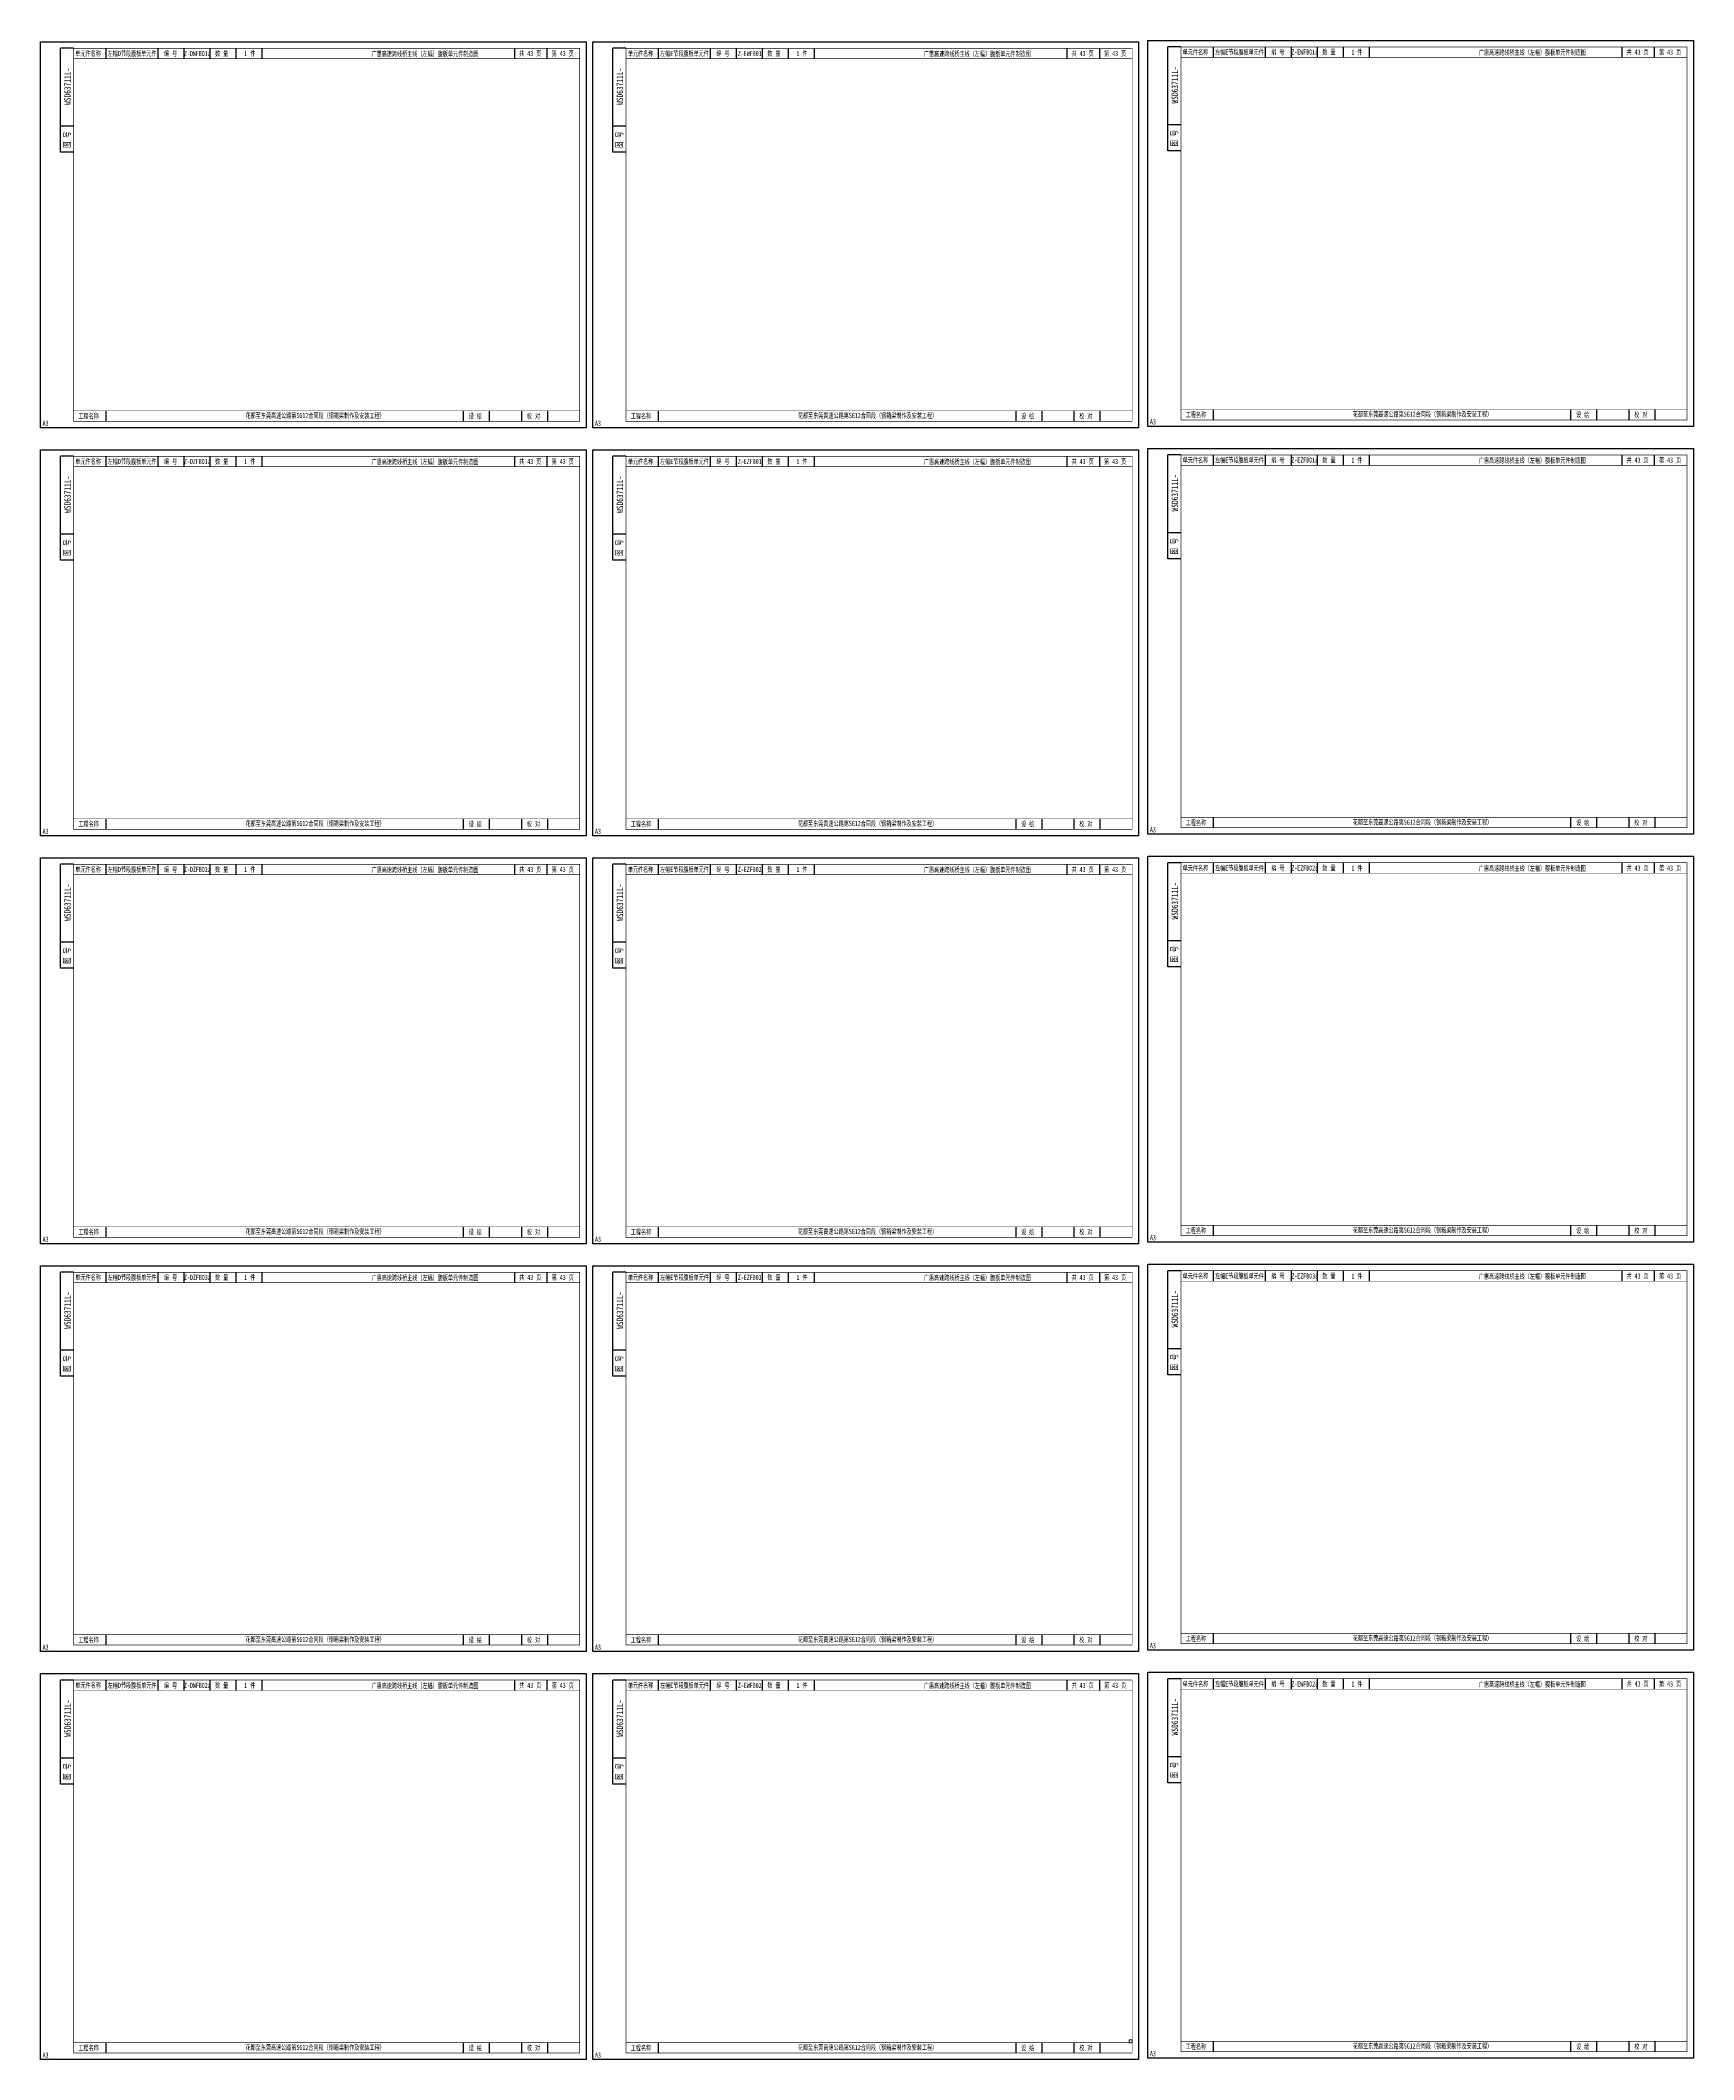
# Model space of a CAD drawing. Extents: x 1629247 to 2251351, y -601856 to -65897.
# Drawn here: x 1788539 to 1845778, y -462080 to -392161 of the extents above; entities that cross this region are included whole.
import ezdxf
from ezdxf.enums import TextEntityAlignment as Align

# ---------------------------------------------------------------- set-up
doc = ezdxf.new("R2010")
doc.units = 0
doc.header["$LTSCALE"] = 2
doc.header["$MEASUREMENT"] = 0
doc.layers.add('A3', color=7, linetype='CONTINUOUS')
doc.layers.add('标注层', color=3, linetype='CONTINUOUS', lineweight=13)
doc.styles.add('仿宋', font='仿宋_GB2312_1.ttf', dxfattribs={"width": 0.7})

msp = doc.modelspace()

# ---------------------------------------------------------------- linework, layer by layer
at = {"layer": 'A3'}
for p, q in [((1789238.5, -396034.2), (1789238.5, -392434.2)), ((1789688.5, -392434.2), (1789238.5, -392434.2)), ((1790813.5, -392794.2), (1790813.5, -392434.2)), ((1792613.5, -392794.2), (1792613.5, -392434.2)), ((1793513.5, -392794.2), (1793513.5, -392434.2)), ((1794413.5, -392794.2), (1794413.5, -392434.2)), ((1795313.5, -392794.2), (1795313.5, -392434.2)), ((1796213.5, -392794.2), (1796213.5, -392434.2)), ((1804963.8, -392794.2), (1804963.8, -392434.2)), ((1806088.8, -392794.2), (1806088.8, -392434.2)), ((1808363.5, -396034.2), (1808363.5, -392434.2)), ((1808813.5, -392434.2), (1808363.5, -392434.2)), ((1809938.5, -392794.2), (1809938.5, -392434.2)), ((1811738.5, -392794.2), (1811738.5, -392434.2)), ((1812638.5, -392794.2), (1812638.5, -392434.2)), ((1813538.5, -392794.2), (1813538.5, -392434.2)), ((1814438.5, -392794.2), (1814438.5, -392434.2)), ((1815338.5, -392794.2), (1815338.5, -392434.2)), ((1824088.8, -392794.2), (1824088.8, -392434.2)), ((1825213.8, -392794.2), (1825213.8, -392434.2)), ((1827577.5, -395985.5), (1827577.5, -392385.5)), ((1828027.5, -392385.5), (1827577.5, -392385.5)), ((1829152.5, -392745.5), (1829152.5, -392385.5)), ((1830952.5, -392745.5), (1830952.5, -392385.5)), ((1831852.5, -392745.5), (1831852.5, -392385.5)), ((1832752.5, -392745.5), (1832752.5, -392385.5)), ((1833652.5, -392745.5), (1833652.5, -392385.5)), ((1834552.5, -392745.5), (1834552.5, -392385.5)), ((1843302.7, -392745.5), (1843302.7, -392385.5)), ((1844427.7, -392745.5), (1844427.7, -392385.5)), ((1789688.5, -395134.2), (1789238.5, -395134.2)), ((1808813.5, -395134.2), (1808363.5, -395134.2)), ((1828027.5, -395085.5), (1827577.5, -395085.5)), ((1789688.5, -396034.2), (1789238.5, -396034.2)), ((1808813.5, -396034.2), (1808363.5, -396034.2)), ((1828027.5, -395985.5), (1827577.5, -395985.5)), ((1790813.5, -405349.2), (1790813.5, -404989.2)), ((1803193, -405349.2), (1803193, -404989.2)), ((1804093, -405349.2), (1804093, -404989.2)), ((1805207.3, -405349.2), (1805207.3, -404989.2)), ((1806107.3, -405349.2), (1806107.3, -404989.2)), ((1809938.5, -405349.2), (1809938.5, -404989.2)), ((1822318, -405349.2), (1822318, -404989.2)), ((1823218, -405349.2), (1823218, -404989.2)), ((1824332.3, -405349.2), (1824332.3, -404989.2)), ((1825232.3, -405349.2), (1825232.3, -404989.2)), ((1829152.5, -405300.5), (1829152.5, -404940.5)), ((1841531.9, -405300.5), (1841531.9, -404940.5)), ((1842431.9, -405300.5), (1842431.9, -404940.5)), ((1843546.2, -405300.5), (1843546.2, -404940.5)), ((1844446.2, -405300.5), (1844446.2, -404940.5)), ((1789238.5, -410160.7), (1789238.5, -406560.7)), ((1789688.5, -406560.7), (1789238.5, -406560.7)), ((1790813.5, -406920.7), (1790813.5, -406560.7)), ((1792613.5, -406920.7), (1792613.5, -406560.7)), ((1793513.5, -406920.7), (1793513.5, -406560.7)), ((1794413.5, -406920.7), (1794413.5, -406560.7)), ((1795313.5, -406920.7), (1795313.5, -406560.7)), ((1796213.5, -406920.7), (1796213.5, -406560.7)), ((1804963.8, -406920.7), (1804963.8, -406560.7)), ((1806088.8, -406920.7), (1806088.8, -406560.7)), ((1808363.5, -410160.7), (1808363.5, -406560.7)), ((1808813.5, -406560.7), (1808363.5, -406560.7)), ((1809938.5, -406920.7), (1809938.5, -406560.7)), ((1811738.5, -406920.7), (1811738.5, -406560.7)), ((1812638.5, -406920.7), (1812638.5, -406560.7)), ((1813538.5, -406920.7), (1813538.5, -406560.7)), ((1814438.5, -406920.7), (1814438.5, -406560.7)), ((1815338.5, -406920.7), (1815338.5, -406560.7)), ((1824088.8, -406920.7), (1824088.8, -406560.7)), ((1825213.8, -406920.7), (1825213.8, -406560.7)), ((1827577.5, -410112.1), (1827577.5, -406512.1)), ((1828027.5, -406512.1), (1827577.5, -406512.1)), ((1829152.5, -406872.1), (1829152.5, -406512.1)), ((1830952.5, -406872.1), (1830952.5, -406512.1)), ((1831852.5, -406872.1), (1831852.5, -406512.1)), ((1832752.5, -406872.1), (1832752.5, -406512.1)), ((1833652.5, -406872.1), (1833652.5, -406512.1)), ((1834552.5, -406872.1), (1834552.5, -406512.1)), ((1843302.7, -406872.1), (1843302.7, -406512.1)), ((1844427.7, -406872.1), (1844427.7, -406512.1)), ((1789688.5, -409260.7), (1789238.5, -409260.7)), ((1808813.5, -409260.7), (1808363.5, -409260.7)), ((1828027.5, -409212.1), (1827577.5, -409212.1)), ((1789688.5, -410160.7), (1789238.5, -410160.7)), ((1808813.5, -410160.7), (1808363.5, -410160.7)), ((1828027.5, -410112.1), (1827577.5, -410112.1)), ((1790813.5, -419475.7), (1790813.5, -419115.7)), ((1803193, -419475.7), (1803193, -419115.7)), ((1804093, -419475.7), (1804093, -419115.7)), ((1805207.3, -419475.7), (1805207.3, -419115.7)), ((1806107.3, -419475.7), (1806107.3, -419115.7)), ((1809938.5, -419475.7), (1809938.5, -419115.7)), ((1822318, -419475.7), (1822318, -419115.7)), ((1823218, -419475.7), (1823218, -419115.7)), ((1824332.3, -419475.7), (1824332.3, -419115.7)), ((1825232.3, -419475.7), (1825232.3, -419115.7)), ((1829152.5, -419427.1), (1829152.5, -419067.1)), ((1841531.9, -419427.1), (1841531.9, -419067.1)), ((1842431.9, -419427.1), (1842431.9, -419067.1)), ((1843546.2, -419427.1), (1843546.2, -419067.1)), ((1844446.2, -419427.1), (1844446.2, -419067.1)), ((1789238.5, -424287.3), (1789238.5, -420687.3)), ((1789688.5, -420687.3), (1789238.5, -420687.3)), ((1790813.5, -421047.3), (1790813.5, -420687.3)), ((1792613.5, -421047.3), (1792613.5, -420687.3)), ((1793513.5, -421047.3), (1793513.5, -420687.3)), ((1794413.5, -421047.3), (1794413.5, -420687.3)), ((1795313.5, -421047.3), (1795313.5, -420687.3)), ((1796213.5, -421047.3), (1796213.5, -420687.3)), ((1804963.8, -421047.3), (1804963.8, -420687.3)), ((1806088.8, -421047.3), (1806088.8, -420687.3)), ((1808363.5, -424287.3), (1808363.5, -420687.3)), ((1808813.5, -420687.3), (1808363.5, -420687.3)), ((1809938.5, -421047.3), (1809938.5, -420687.3)), ((1811738.5, -421047.3), (1811738.5, -420687.3)), ((1812638.5, -421047.3), (1812638.5, -420687.3)), ((1813538.5, -421047.3), (1813538.5, -420687.3)), ((1814438.5, -421047.3), (1814438.5, -420687.3)), ((1815338.5, -421047.3), (1815338.5, -420687.3)), ((1824088.8, -421047.3), (1824088.8, -420687.3)), ((1825213.8, -421047.3), (1825213.8, -420687.3)), ((1827577.5, -424238.7), (1827577.5, -420638.7)), ((1828027.5, -420638.7), (1827577.5, -420638.7)), ((1829152.5, -420998.7), (1829152.5, -420638.7)), ((1830952.5, -420998.7), (1830952.5, -420638.7)), ((1831852.5, -420998.7), (1831852.5, -420638.7)), ((1832752.5, -420998.7), (1832752.5, -420638.7)), ((1833652.5, -420998.7), (1833652.5, -420638.7)), ((1834552.5, -420998.7), (1834552.5, -420638.7)), ((1843302.7, -420998.7), (1843302.7, -420638.7)), ((1844427.7, -420998.7), (1844427.7, -420638.7)), ((1789688.5, -423387.3), (1789238.5, -423387.3)), ((1808813.5, -423387.3), (1808363.5, -423387.3)), ((1828027.5, -423338.7), (1827577.5, -423338.7)), ((1789688.5, -424287.3), (1789238.5, -424287.3)), ((1808813.5, -424287.3), (1808363.5, -424287.3)), ((1828027.5, -424238.7), (1827577.5, -424238.7)), ((1790813.5, -433602.3), (1790813.5, -433242.3)), ((1803193, -433602.3), (1803193, -433242.3)), ((1804093, -433602.3), (1804093, -433242.3)), ((1805207.3, -433602.3), (1805207.3, -433242.3)), ((1806107.3, -433602.3), (1806107.3, -433242.3)), ((1809938.5, -433602.3), (1809938.5, -433242.3)), ((1822318, -433602.3), (1822318, -433242.3)), ((1823218, -433602.3), (1823218, -433242.3)), ((1824332.3, -433602.3), (1824332.3, -433242.3)), ((1825232.3, -433602.3), (1825232.3, -433242.3)), ((1829152.5, -433553.7), (1829152.5, -433193.7)), ((1841531.9, -433553.7), (1841531.9, -433193.7)), ((1842431.9, -433553.7), (1842431.9, -433193.7)), ((1843546.2, -433553.7), (1843546.2, -433193.7)), ((1844446.2, -433553.7), (1844446.2, -433193.7)), ((1789238.5, -438413.9), (1789238.5, -434813.9)), ((1789688.5, -434813.9), (1789238.5, -434813.9)), ((1790813.5, -435173.9), (1790813.5, -434813.9)), ((1792613.5, -435173.9), (1792613.5, -434813.9)), ((1793513.5, -435173.9), (1793513.5, -434813.9)), ((1794413.5, -435173.9), (1794413.5, -434813.9)), ((1795313.5, -435173.9), (1795313.5, -434813.9)), ((1796213.5, -435173.9), (1796213.5, -434813.9)), ((1804963.8, -435173.9), (1804963.8, -434813.9)), ((1806088.8, -435173.9), (1806088.8, -434813.9)), ((1808363.5, -438413.9), (1808363.5, -434813.9)), ((1808813.5, -434813.9), (1808363.5, -434813.9)), ((1809938.5, -435173.9), (1809938.5, -434813.9)), ((1811738.5, -435173.9), (1811738.5, -434813.9)), ((1812638.5, -435173.9), (1812638.5, -434813.9)), ((1813538.5, -435173.9), (1813538.5, -434813.9)), ((1814438.5, -435173.9), (1814438.5, -434813.9)), ((1815338.5, -435173.9), (1815338.5, -434813.9)), ((1824088.8, -435173.9), (1824088.8, -434813.9)), ((1825213.8, -435173.9), (1825213.8, -434813.9)), ((1827577.5, -438365.2), (1827577.5, -434765.2)), ((1828027.5, -434765.2), (1827577.5, -434765.2)), ((1829152.5, -435125.2), (1829152.5, -434765.2)), ((1830952.5, -435125.2), (1830952.5, -434765.2)), ((1831852.5, -435125.2), (1831852.5, -434765.2)), ((1832752.5, -435125.2), (1832752.5, -434765.2)), ((1833652.5, -435125.2), (1833652.5, -434765.2)), ((1834552.5, -435125.2), (1834552.5, -434765.2)), ((1843302.7, -435125.2), (1843302.7, -434765.2)), ((1844427.7, -435125.2), (1844427.7, -434765.2)), ((1789688.5, -437513.9), (1789238.5, -437513.9)), ((1808813.5, -437513.9), (1808363.5, -437513.9)), ((1828027.5, -437465.2), (1827577.5, -437465.2)), ((1828027.5, -438365.2), (1827577.5, -438365.2)), ((1789688.5, -438413.9), (1789238.5, -438413.9)), ((1808813.5, -438413.9), (1808363.5, -438413.9)), ((1790813.5, -447728.9), (1790813.5, -447368.9)), ((1803193, -447728.9), (1803193, -447368.9)), ((1804093, -447728.9), (1804093, -447368.9)), ((1805207.3, -447728.9), (1805207.3, -447368.9)), ((1806107.3, -447728.9), (1806107.3, -447368.9)), ((1809938.5, -447728.9), (1809938.5, -447368.9)), ((1822318, -447728.9), (1822318, -447368.9)), ((1823218, -447728.9), (1823218, -447368.9)), ((1824332.3, -447728.9), (1824332.3, -447368.9)), ((1825232.3, -447728.9), (1825232.3, -447368.9)), ((1829152.5, -447680.2), (1829152.5, -447320.2)), ((1841531.9, -447680.2), (1841531.9, -447320.2)), ((1842431.9, -447680.2), (1842431.9, -447320.2)), ((1843546.2, -447680.2), (1843546.2, -447320.2)), ((1844446.2, -447680.2), (1844446.2, -447320.2)), ((1789238.5, -452540.4), (1789238.5, -448940.4)), ((1789688.5, -448940.4), (1789238.5, -448940.4)), ((1790813.5, -449300.4), (1790813.5, -448940.4)), ((1792613.5, -449300.4), (1792613.5, -448940.4)), ((1793513.5, -449300.4), (1793513.5, -448940.4)), ((1794413.5, -449300.4), (1794413.5, -448940.4)), ((1795313.5, -449300.4), (1795313.5, -448940.4)), ((1796213.5, -449300.4), (1796213.5, -448940.4)), ((1804963.8, -449300.4), (1804963.8, -448940.4)), ((1806088.8, -449300.4), (1806088.8, -448940.4)), ((1808363.5, -452540.4), (1808363.5, -448940.4)), ((1808813.5, -448940.4), (1808363.5, -448940.4)), ((1809938.5, -449300.4), (1809938.5, -448940.4)), ((1811738.5, -449300.4), (1811738.5, -448940.4)), ((1812638.5, -449300.4), (1812638.5, -448940.4)), ((1813538.5, -449300.4), (1813538.5, -448940.4)), ((1814438.5, -449300.4), (1814438.5, -448940.4)), ((1815338.5, -449300.4), (1815338.5, -448940.4)), ((1824088.8, -449300.4), (1824088.8, -448940.4)), ((1825213.8, -449300.4), (1825213.8, -448940.4)), ((1827577.5, -452491.8), (1827577.5, -448891.8)), ((1828027.5, -448891.8), (1827577.5, -448891.8)), ((1829152.5, -449251.8), (1829152.5, -448891.8)), ((1830952.5, -449251.8), (1830952.5, -448891.8)), ((1831852.5, -449251.8), (1831852.5, -448891.8)), ((1832752.5, -449251.8), (1832752.5, -448891.8)), ((1833652.5, -449251.8), (1833652.5, -448891.8)), ((1834552.5, -449251.8), (1834552.5, -448891.8)), ((1843302.7, -449251.8), (1843302.7, -448891.8)), ((1844427.7, -449251.8), (1844427.7, -448891.8)), ((1789688.5, -451640.4), (1789238.5, -451640.4)), ((1808813.5, -451640.4), (1808363.5, -451640.4)), ((1828027.5, -451591.8), (1827577.5, -451591.8)), ((1789688.5, -452540.4), (1789238.5, -452540.4)), ((1808813.5, -452540.4), (1808363.5, -452540.4)), ((1828027.5, -452491.8), (1827577.5, -452491.8)), ((1829152.5, -461806.8), (1829152.5, -461446.8)), ((1841531.9, -461806.8), (1841531.9, -461446.8)), ((1842431.9, -461806.8), (1842431.9, -461446.8)), ((1843546.2, -461806.8), (1843546.2, -461446.8)), ((1844446.2, -461806.8), (1844446.2, -461446.8)), ((1790813.5, -461855.4), (1790813.5, -461495.4)), ((1803193, -461855.4), (1803193, -461495.4)), ((1804093, -461855.4), (1804093, -461495.4)), ((1805207.3, -461855.4), (1805207.3, -461495.4)), ((1806107.3, -461855.4), (1806107.3, -461495.4)), ((1809938.5, -461855.4), (1809938.5, -461495.4)), ((1822318, -461855.4), (1822318, -461495.4)), ((1823218, -461855.4), (1823218, -461495.4)), ((1824332.3, -461855.4), (1824332.3, -461495.4)), ((1825232.3, -461855.4), (1825232.3, -461495.4))]:
    msp.add_line(p, q, dxfattribs=at)
for points in [[(1807438.8, -392209.2), (1807438.8, -405574.2), (1788538.8, -405574.2), (1788538.8, -392209.2)], [(1826563.8, -392209.2), (1826563.8, -405574.2), (1807663.8, -405574.2), (1807663.8, -392209.2)], [(1845777.7, -392160.5), (1845777.7, -405525.5), (1826877.7, -405525.5), (1826877.7, -392160.5)], [(1807438.8, -406335.7), (1807438.8, -419700.7), (1788538.8, -419700.7), (1788538.8, -406335.7)], [(1826563.8, -406335.7), (1826563.8, -419700.7), (1807663.8, -419700.7), (1807663.8, -406335.7)], [(1845777.7, -406287.1), (1845777.7, -419652.1), (1826877.7, -419652.1), (1826877.7, -406287.1)], [(1807438.8, -420462.3), (1807438.8, -433827.3), (1788538.8, -433827.3), (1788538.8, -420462.3)], [(1826563.8, -420462.3), (1826563.8, -433827.3), (1807663.8, -433827.3), (1807663.8, -420462.3)], [(1845777.7, -420413.7), (1845777.7, -433778.7), (1826877.7, -433778.7), (1826877.7, -420413.7)], [(1807438.8, -434588.9), (1807438.8, -447953.9), (1788538.8, -447953.9), (1788538.8, -434588.9)], [(1826563.8, -434588.9), (1826563.8, -447953.9), (1807663.8, -447953.9), (1807663.8, -434588.9)], [(1845777.7, -434540.2), (1845777.7, -447905.2), (1826877.7, -447905.2), (1826877.7, -434540.2)], [(1807438.8, -448715.4), (1807438.8, -462080.4), (1788538.8, -462080.4), (1788538.8, -448715.4)], [(1826563.8, -448715.4), (1826563.8, -462080.4), (1807663.8, -462080.4), (1807663.8, -448715.4)], [(1845777.7, -448666.8), (1845777.7, -462031.8), (1826877.7, -462031.8), (1826877.7, -448666.8)]]:
    msp.add_lwpolyline(points, close=True, dxfattribs=at)
for points, const_width in [([(1789688.5, -392434.2), (1807213.8, -392434.2), (1807213.8, -405349.2), (1789688.5, -405349.2), (1789688.5, -392434.2)], 22.5), ([(1789688.5, -392794.2), (1807213.8, -392794.2)], 18), ([(1808813.5, -392434.2), (1826338.8, -392434.2), (1826338.8, -405349.2), (1808813.5, -405349.2), (1808813.5, -392434.2)], 22.5), ([(1808813.5, -392794.2), (1826338.8, -392794.2)], 18), ([(1828027.5, -392385.5), (1845552.7, -392385.5), (1845552.7, -405300.5), (1828027.5, -405300.5), (1828027.5, -392385.5)], 22.5), ([(1828027.5, -392745.5), (1845552.7, -392745.5)], 18), ([(1789688.5, -404989.2), (1807213.8, -404989.2)], 18), ([(1808813.5, -404989.2), (1826338.8, -404989.2)], 18), ([(1828027.5, -404940.5), (1845552.7, -404940.5)], 18), ([(1789688.5, -406560.7), (1807213.8, -406560.7), (1807213.8, -419475.7), (1789688.5, -419475.7), (1789688.5, -406560.7)], 22.5), ([(1789688.5, -406920.7), (1807213.8, -406920.7)], 18), ([(1808813.5, -406560.7), (1826338.8, -406560.7), (1826338.8, -419475.7), (1808813.5, -419475.7), (1808813.5, -406560.7)], 22.5), ([(1808813.5, -406920.7), (1826338.8, -406920.7)], 18), ([(1828027.5, -406512.1), (1845552.7, -406512.1), (1845552.7, -419427.1), (1828027.5, -419427.1), (1828027.5, -406512.1)], 22.5), ([(1828027.5, -406872.1), (1845552.7, -406872.1)], 18), ([(1789688.5, -419115.7), (1807213.8, -419115.7)], 18), ([(1808813.5, -419115.7), (1826338.8, -419115.7)], 18), ([(1828027.5, -419067.1), (1845552.7, -419067.1)], 18), ([(1789688.5, -420687.3), (1807213.8, -420687.3), (1807213.8, -433602.3), (1789688.5, -433602.3), (1789688.5, -420687.3)], 22.5), ([(1808813.5, -420687.3), (1826338.8, -420687.3), (1826338.8, -433602.3), (1808813.5, -433602.3), (1808813.5, -420687.3)], 22.5), ([(1828027.5, -420638.7), (1845552.7, -420638.7), (1845552.7, -433553.7), (1828027.5, -433553.7), (1828027.5, -420638.7)], 22.5), ([(1789688.5, -421047.3), (1807213.8, -421047.3)], 18), ([(1808813.5, -421047.3), (1826338.8, -421047.3)], 18), ([(1828027.5, -420998.7), (1845552.7, -420998.7)], 18), ([(1789688.5, -433242.3), (1807213.8, -433242.3)], 18), ([(1808813.5, -433242.3), (1826338.8, -433242.3)], 18), ([(1828027.5, -433193.7), (1845552.7, -433193.7)], 18), ([(1789688.5, -434813.9), (1807213.8, -434813.9), (1807213.8, -447728.9), (1789688.5, -447728.9), (1789688.5, -434813.9)], 22.5), ([(1808813.5, -434813.9), (1826338.8, -434813.9), (1826338.8, -447728.9), (1808813.5, -447728.9), (1808813.5, -434813.9)], 22.5), ([(1828027.5, -434765.2), (1845552.7, -434765.2), (1845552.7, -447680.2), (1828027.5, -447680.2), (1828027.5, -434765.2)], 22.5), ([(1789688.5, -435173.9), (1807213.8, -435173.9)], 18), ([(1808813.5, -435173.9), (1826338.8, -435173.9)], 18), ([(1828027.5, -435125.2), (1845552.7, -435125.2)], 18), ([(1789688.5, -447368.9), (1807213.8, -447368.9)], 18), ([(1808813.5, -447368.9), (1826338.8, -447368.9)], 18), ([(1828027.5, -447320.2), (1845552.7, -447320.2)], 18), ([(1828027.5, -448891.8), (1845552.7, -448891.8), (1845552.7, -461806.8), (1828027.5, -461806.8), (1828027.5, -448891.8)], 22.5), ([(1789688.5, -448940.4), (1807213.8, -448940.4), (1807213.8, -461855.4), (1789688.5, -461855.4), (1789688.5, -448940.4)], 22.5), ([(1789688.5, -449300.4), (1807213.8, -449300.4)], 18), ([(1808813.5, -448940.4), (1826338.8, -448940.4), (1826338.8, -461855.4), (1808813.5, -461855.4), (1808813.5, -448940.4)], 22.5), ([(1808813.5, -449300.4), (1826338.8, -449300.4)], 18), ([(1828027.5, -449251.8), (1845552.7, -449251.8)], 18), ([(1828027.5, -461446.8), (1845552.7, -461446.8)], 18), ([(1789688.5, -461495.4), (1807213.8, -461495.4)], 18), ([(1808813.5, -461495.4), (1826338.8, -461495.4)], 18)]:
    msp.add_lwpolyline(points, dxfattribs=dict(at, const_width=const_width))
at = {"layer": '标注层', "color": 7}
msp.add_lwpolyline([(1826338.8, -461495.4), (1826238.8, -461495.4), (1826238.8, -461395.4), (1826338.8, -461395.4)], close=True, dxfattribs=at)

# ---------------------------------------------------------------- texts
at = {"layer": 'A3', "color": 7, "linetype": 'Continuous', "style": '仿宋', "width": 0.7}
for s, p in [('单元件名称', (1789751, -392704.4)), ('编 号', (1792819.4, -392704.4)), ('数 量', (1794585.9, -392704.4)), ('共 43 页', (1805116, -392704.4)), ('第 43 页', (1806241, -392704.4)), ('单元件名称', (1808876, -392704.4)), ('编 号', (1811944.4, -392704.4)), ('数 量', (1813710.9, -392704.4)), ('共 43 页', (1824241, -392704.4)), ('第 43 页', (1825366, -392704.4)), ('单元件名称', (1828089.9, -392655.7)), ('编 号', (1831158.4, -392655.7)), ('数 量', (1832924.8, -392655.7)), ('共 43 页', (1843455, -392655.7)), ('第 43 页', (1844580, -392655.7)), ('工程名称', (1789854.1, -405259.4)), ('花都至东莞高速公路第SG12合同段（钢箱梁制作及安装工程）', (1795640.2, -405241.7)), ('设 绘', (1803368.5, -405259.4)), ('校 对', (1805382.8, -405259.4)), ('工程名称', (1808979.1, -405259.4)), ('花都至东莞高速公路第SG12合同段（钢箱梁制作及安装工程）', (1814765.2, -405241.7)), ('设 绘', (1822493.5, -405259.4)), ('校 对', (1824507.8, -405259.4)), ('工程名称', (1828193.1, -405210.7)), ('花都至东莞高速公路第SG12合同段（钢箱梁制作及安装工程）', (1833979.2, -405193)), ('设 绘', (1841707.5, -405210.7)), ('校 对', (1843721.7, -405210.7)), ('单元件名称', (1789751, -406830.9)), ('编 号', (1792819.4, -406830.9)), ('数 量', (1794585.9, -406830.9)), ('共 43 页', (1805116, -406830.9)), ('第 43 页', (1806241, -406830.9)), ('单元件名称', (1808876, -406830.9)), ('编 号', (1811944.4, -406830.9)), ('数 量', (1813710.9, -406830.9)), ('共 43 页', (1824241, -406830.9)), ('第 43 页', (1825366, -406830.9)), ('单元件名称', (1828089.9, -406782.3)), ('编 号', (1831158.4, -406782.3)), ('数 量', (1832924.8, -406782.3)), ('共 43 页', (1843455, -406782.3)), ('第 43 页', (1844580, -406782.3)), ('工程名称', (1789854.1, -419385.9)), ('花都至东莞高速公路第SG12合同段（钢箱梁制作及安装工程）', (1795640.2, -419368.2)), ('设 绘', (1803368.5, -419385.9)), ('校 对', (1805382.8, -419385.9)), ('工程名称', (1808979.1, -419385.9)), ('花都至东莞高速公路第SG12合同段（钢箱梁制作及安装工程）', (1814765.2, -419368.2)), ('设 绘', (1822493.5, -419385.9)), ('校 对', (1824507.8, -419385.9)), ('工程名称', (1828193.1, -419337.3)), ('花都至东莞高速公路第SG12合同段（钢箱梁制作及安装工程）', (1833979.2, -419319.6)), ('设 绘', (1841707.5, -419337.3)), ('校 对', (1843721.7, -419337.3)), ('单元件名称', (1789751, -420957.5)), ('编 号', (1792819.4, -420957.5)), ('数 量', (1794585.9, -420957.5)), ('共 43 页', (1805116, -420957.5)), ('第 43 页', (1806241, -420957.5)), ('单元件名称', (1808876, -420957.5)), ('编 号', (1811944.4, -420957.5)), ('数 量', (1813710.9, -420957.5)), ('共 43 页', (1824241, -420957.5)), ('第 43 页', (1825366, -420957.5)), ('单元件名称', (1828089.9, -420908.8)), ('编 号', (1831158.4, -420908.8)), ('数 量', (1832924.8, -420908.8)), ('共 43 页', (1843455, -420908.8)), ('第 43 页', (1844580, -420908.8)), ('工程名称', (1789854.1, -433512.5)), ('花都至东莞高速公路第SG12合同段（钢箱梁制作及安装工程）', (1795640.2, -433494.8)), ('设 绘', (1803368.5, -433512.5)), ('校 对', (1805382.8, -433512.5)), ('工程名称', (1808979.1, -433512.5)), ('花都至东莞高速公路第SG12合同段（钢箱梁制作及安装工程）', (1814765.2, -433494.8)), ('设 绘', (1822493.5, -433512.5)), ('校 对', (1824507.8, -433512.5)), ('工程名称', (1828193.1, -433463.8)), ('花都至东莞高速公路第SG12合同段（钢箱梁制作及安装工程）', (1833979.2, -433446.1)), ('设 绘', (1841707.5, -433463.8)), ('校 对', (1843721.7, -433463.8)), ('单元件名称', (1789751, -435084)), ('编 号', (1792819.4, -435084)), ('数 量', (1794585.9, -435084)), ('共 43 页', (1805116, -435084)), ('第 43 页', (1806241, -435084)), ('单元件名称', (1808876, -435084)), ('编 号', (1811944.4, -435084)), ('数 量', (1813710.9, -435084)), ('共 43 页', (1824241, -435084)), ('第 43 页', (1825366, -435084)), ('单元件名称', (1828089.9, -435035.4)), ('编 号', (1831158.4, -435035.4)), ('数 量', (1832924.8, -435035.4)), ('共 43 页', (1843455, -435035.4)), ('第 43 页', (1844580, -435035.4)), ('工程名称', (1789854.1, -447639)), ('花都至东莞高速公路第SG12合同段（钢箱梁制作及安装工程）', (1795640.2, -447621.3)), ('设 绘', (1803368.5, -447639)), ('校 对', (1805382.8, -447639)), ('工程名称', (1808979.1, -447639)), ('花都至东莞高速公路第SG12合同段（钢箱梁制作及安装工程）', (1814765.2, -447621.3)), ('设 绘', (1822493.5, -447639)), ('校 对', (1824507.8, -447639)), ('工程名称', (1828193.1, -447590.4)), ('花都至东莞高速公路第SG12合同段（钢箱梁制作及安装工程）', (1833979.2, -447572.7)), ('设 绘', (1841707.5, -447590.4)), ('校 对', (1843721.7, -447590.4)), ('单元件名称', (1789751, -449210.6)), ('编 号', (1792819.4, -449210.6)), ('数 量', (1794585.9, -449210.6)), ('共 43 页', (1805116, -449210.6)), ('第 43 页', (1806241, -449210.6)), ('单元件名称', (1808876, -449210.6)), ('编 号', (1811944.4, -449210.6)), ('数 量', (1813710.9, -449210.6)), ('共 43 页', (1824241, -449210.6)), ('第 43 页', (1825366, -449210.6)), ('单元件名称', (1828089.9, -449161.9)), ('编 号', (1831158.4, -449161.9)), ('数 量', (1832924.8, -449161.9)), ('共 43 页', (1843455, -449161.9)), ('第 43 页', (1844580, -449161.9)), ('工程名称', (1789854.1, -461765.6)), ('花都至东莞高速公路第SG12合同段（钢箱梁制作及安装工程）', (1795640.2, -461747.9)), ('设 绘', (1803368.5, -461765.6)), ('校 对', (1805382.8, -461765.6)), ('工程名称', (1808979.1, -461765.6)), ('花都至东莞高速公路第SG12合同段（钢箱梁制作及安装工程）', (1814765.2, -461747.9)), ('设 绘', (1822493.5, -461765.6)), ('校 对', (1824507.8, -461765.6)), ('工程名称', (1828193.1, -461716.9)), ('花都至东莞高速公路第SG12合同段（钢箱梁制作及安装工程）', (1833979.2, -461699.2)), ('设 绘', (1841707.5, -461716.9)), ('校 对', (1843721.7, -461716.9))]:
    msp.add_text(s, height=180, dxfattribs=at).set_placement(p)
at = {"layer": 'A3', "color": 6, "linetype": 'Continuous', "style": '仿宋', "width": 0.7}
for s, p in [('左幅D节段腹板单元件', (1791715.6, -392704.4)), ('Z-DWFB01a', (1793974.1, -392704.4)), ('1 件', (1795783.3, -392704.4)), ('左幅E节段腹板单元件', (1810840.6, -392704.4)), ('Z-EWFB01', (1813099.1, -392704.4)), ('1 件', (1814908.3, -392704.4)), ('左幅E节段腹板单元件', (1830054.5, -392655.7)), ('Z-EWFB01a', (1832313.1, -392655.7)), ('1 件', (1834122.2, -392655.7)), ('左幅D节段腹板单元件', (1791715.6, -406830.9)), ('Z-DZFB01a', (1793974.1, -406830.9)), ('1 件', (1795783.3, -406830.9)), ('左幅E节段腹板单元件', (1810840.6, -406830.9)), ('Z-EZFB01', (1813099.1, -406830.9)), ('1 件', (1814908.3, -406830.9)), ('左幅E节段腹板单元件', (1830054.5, -406782.3)), ('Z-EZFB01a', (1832313.1, -406782.3)), ('1 件', (1834122.2, -406782.3)), ('左幅D节段腹板单元件', (1791715.6, -420957.5)), ('Z-DZFB02a', (1793974.1, -420957.5)), ('1 件', (1795783.3, -420957.5)), ('左幅E节段腹板单元件', (1810840.6, -420957.5)), ('Z-EZFB02', (1813099.1, -420957.5)), ('1 件', (1814908.3, -420957.5)), ('左幅E节段腹板单元件', (1830054.5, -420908.8)), ('Z-EZFB02a', (1832313.1, -420908.8)), ('1 件', (1834122.2, -420908.8)), ('左幅D节段腹板单元件', (1791715.6, -435084)), ('1 件', (1795783.3, -435084)), ('左幅E节段腹板单元件', (1810840.6, -435084)), ('1 件', (1814908.3, -435084)), ('左幅E节段腹板单元件', (1830054.5, -435035.4)), ('Z-EZFB03a', (1832313.1, -435035.4)), ('1 件', (1834122.2, -435035.4)), ('Z-DZFB03a', (1793974.1, -435084)), ('Z-EZFB03', (1813099.1, -435084)), ('左幅D节段腹板单元件', (1791715.6, -449210.6)), ('Z-DWFB02a', (1793974.1, -449210.6)), ('1 件', (1795783.3, -449210.6)), ('左幅E节段腹板单元件', (1810840.6, -449210.6)), ('Z-EWFB02', (1813099.1, -449210.6)), ('1 件', (1814908.3, -449210.6)), ('左幅E节段腹板单元件', (1830054.5, -449161.9)), ('Z-EWFB02a', (1832313.1, -449161.9)), ('1 件', (1834122.2, -449161.9))]:
    msp.add_text(s, height=180, dxfattribs=at).set_placement(p, align=Align.CENTER)
for p in [(1800002.4, -392715), (1819127.4, -392715), (1838341.3, -392666.4), (1800002.4, -406841.6), (1819127.4, -406841.6), (1838341.3, -406793), (1800002.4, -420968.2), (1819127.4, -420968.2), (1838341.3, -420919.5), (1800002.4, -435094.7), (1819127.4, -435094.7), (1838341.3, -435046.1), (1800002.4, -449221.3), (1819127.4, -449221.3), (1838341.3, -449172.6)]:
    msp.add_text('广惠高速跨线桥主线（左幅）腹板单元件制造图', height=180, dxfattribs=at).set_placement(p)
at = {"layer": 'A3', "color": 7, "linetype": 'Continuous', "style": '仿宋', "width": 0.7}
for p in [(1789589.2, -393752.9), (1808714.2, -393752.9), (1827928.2, -393704.2), (1789589.2, -407879.4), (1808714.2, -407879.4), (1827928.2, -407830.8), (1789589.2, -422006), (1808714.2, -422006), (1827928.2, -421957.3), (1827928.2, -436083.9), (1789589.2, -436132.5), (1808714.2, -436132.5), (1789589.2, -450259.1), (1808714.2, -450259.1), (1827928.2, -450210.4)]:
    msp.add_text('WSD63711L-', height=225, rotation=90, dxfattribs=at).set_placement(p, align=Align.CENTER)
for p in [(1789572.9, -395883.2), (1808697.9, -395883.2), (1827911.9, -395834.5), (1789572.9, -410009.7), (1808697.9, -410009.7), (1827911.9, -409961.1), (1789572.9, -424136.3), (1808697.9, -424136.3), (1827911.9, -424087.6), (1827911.9, -438214.2), (1789572.9, -438262.8), (1808697.9, -438262.8), (1789572.9, -452389.4), (1808697.9, -452389.4), (1827911.9, -452340.7)]:
    msp.add_text('图 号', height=225, rotation=90, dxfattribs=at).set_placement(p)
for p in [(1788719.3, -405508.9), (1807844.3, -405508.9), (1827058.3, -405460.3), (1788719.3, -419635.5), (1807844.3, -419635.5), (1827058.3, -419586.8), (1788719.3, -433762), (1807844.3, -433762), (1827058.3, -433713.4), (1788719.3, -447888.6), (1807844.3, -447888.6), (1827058.3, -447839.9), (1788719.3, -462015.1), (1807844.3, -462015.1), (1827058.3, -461966.5)]:
    msp.add_text('A3', height=180, dxfattribs=at).set_placement(p, align=Align.CENTER)

doc.saveas('drawing.dxf')
